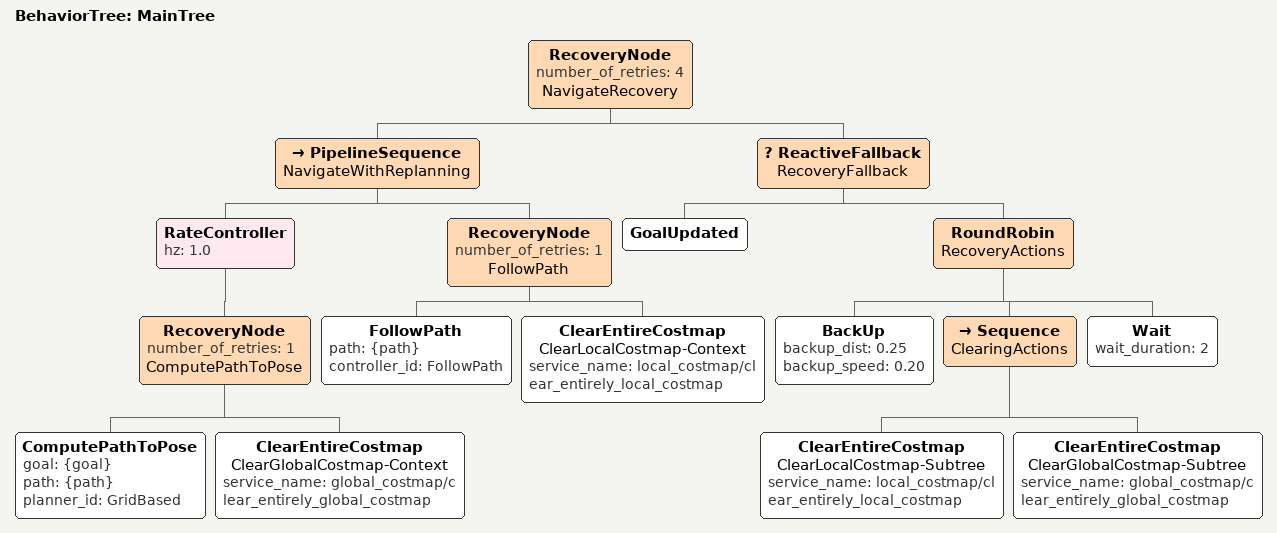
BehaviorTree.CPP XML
<!--
  Replanning with costmap-clear recovery only — no spin or backup (unsafe in
  narrow warehouse aisles). Fewer retries than the Nav2 default tree.
-->
<root main_tree_to_execute="MainTree">
  <BehaviorTree ID="MainTree">
    <RecoveryNode number_of_retries="4" name="NavigateRecovery">
      <PipelineSequence name="NavigateWithReplanning">
        <RateController hz="1.0">
          <RecoveryNode number_of_retries="1" name="ComputePathToPose">
            <ComputePathToPose goal="{goal}" path="{path}" planner_id="GridBased"/>
            <ClearEntireCostmap name="ClearGlobalCostmap-Context" service_name="global_costmap/clear_entirely_global_costmap"/>
          </RecoveryNode>
        </RateController>
        <RecoveryNode number_of_retries="1" name="FollowPath">
          <FollowPath path="{path}" controller_id="FollowPath"/>
          <ClearEntireCostmap name="ClearLocalCostmap-Context" service_name="local_costmap/clear_entirely_local_costmap"/>
        </RecoveryNode>
      </PipelineSequence>
      <ReactiveFallback name="RecoveryFallback">
        <GoalUpdated/>
        <RoundRobin name="RecoveryActions">
          <BackUp backup_dist="0.25" backup_speed="0.20"/>
          <Sequence name="ClearingActions">
            <ClearEntireCostmap name="ClearLocalCostmap-Subtree" service_name="local_costmap/clear_entirely_local_costmap"/>
            <ClearEntireCostmap name="ClearGlobalCostmap-Subtree" service_name="global_costmap/clear_entirely_global_costmap"/>
          </Sequence>
          <Wait wait_duration="2"/>
        </RoundRobin>
      </ReactiveFallback>
    </RecoveryNode>
  </BehaviorTree>
</root>
